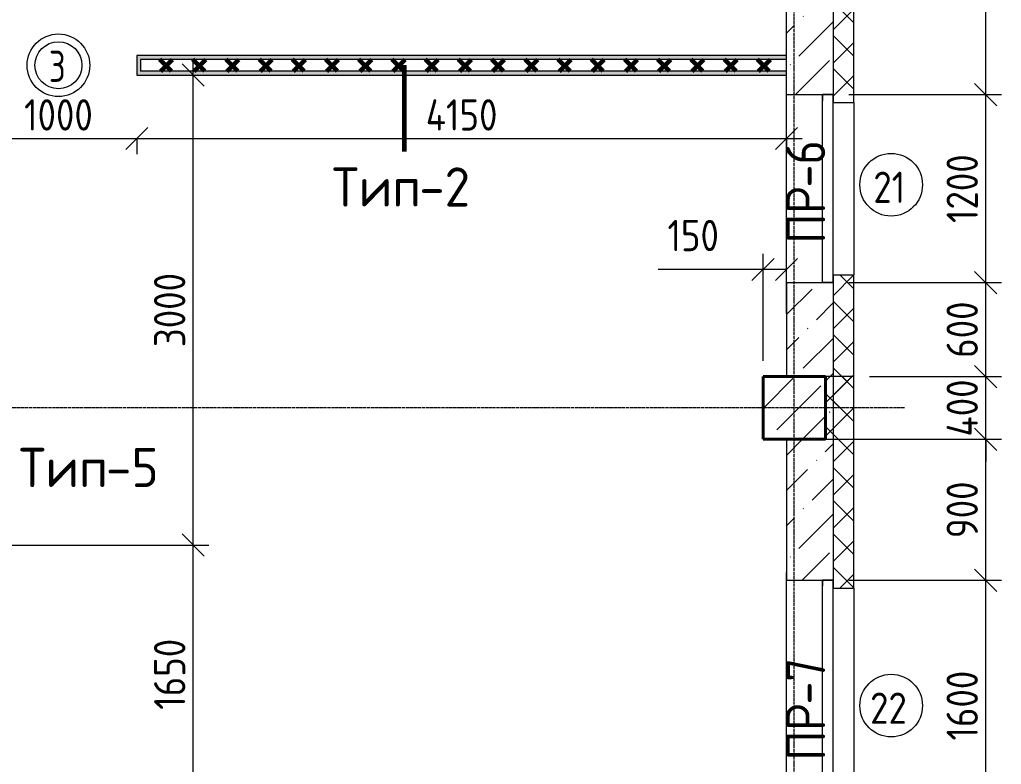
# Model space of a CAD drawing. Header units: millimetres. Extents: x -60946 to 138510, y -262288 to 24501.
# Drawn here: x -8139 to -1868, y -134268 to -129514 of the extents above; entities that cross this region are included whole.
import ezdxf

# ---------------------------------------------------------------- set-up
doc = ezdxf.new("R2010")
doc.units = ezdxf.units.MM
doc.linetypes.add('ADSK_Линия сетки', pattern=[25, 20, -2.5, 0, -2.5])
for name, color, linetype, lineweight in [('2)Тип-2', 3, 'Continuous', 60), ('2)Тип-5', 1, 'Continuous', 60), ('_ Окна', 7, 'Continuous', 18), ('Марки', 7, 'Continuous', 20), ('Марки дверей', 7, 'Continuous', 20), ('Марки окон', 7, 'Continuous', 20), ('Несущие колонны', 7, 'Continuous', 18), ('Окна', 7, 'Continuous', 9), ('Оси', 7, 'Continuous', 9), ('Размеры', 7, 'Continuous', 9), ('Стены внутренние', 7, 'Continuous', 18), ('Стены наружные', 7, 'Continuous', 18), ('Стены штриховка', 7, 'Continuous', 9)]:
    doc.layers.add(name, color=color, linetype=linetype, lineweight=lineweight)
doc.styles.add('GOST Common_2', font='', dxfattribs={"width": 0.9, "height": 250})
doc.styles.add('GOST Common_3', font='', dxfattribs={"width": 0.9, "height": 200})
doc.styles.add('GOST Common_4', font='', dxfattribs={"height": 250})
doc.styles.add('GOST Common_B', font='', dxfattribs={"width": 0.8, "height": 200})
doc.styles.get('GOST Common_2').set_extended_font_data('GOST Common')
doc.styles.get('GOST Common_3').set_extended_font_data('GOST Common')
doc.styles.get('GOST Common_4').set_extended_font_data('GOST Common')
doc.styles.get('GOST Common_B').set_extended_font_data('GOST Common', bold=True)
doc.dimstyles.new('ADSK_Основной_2_0', dxfattribs={"dimscale": 304.8, "dimtxt": 201.142999, "dimasz": 0.463911, "dimexe": 0.328084, "dimexo": 0.328084, "dimgap": 0.164042, "dimtad": 1, "dimdec": 3, "dimrnd": 0.001, "dimdsep": 46, "dimtxsty": 'GOST Common_3', "dimblk1": 'OBLIQUE', "dimblk2": 'OBLIQUE', "dimsah": 1, "dimcen": 0.09, "dimdle": 0.328084, "dimazin": 2, "dimtfac": 1, "dimtdec": 4, "dimtix": 1, "dimtmove": 0, "dimatfit": 3, "dimfxl": 1, "dimtvp": 1, "dimtolj": 1, "dimtzin": 0, "dimlwd": 20, "dimlwe": 20, "dimarcsym": 2})
doc.dimstyles.new('ADSK_Основной_2_0_1', dxfattribs={"dimscale": 304.8, "dimtxt": 201.142999, "dimasz": 0.463911, "dimexe": 0.328084, "dimexo": 0.328084, "dimgap": 0.164042, "dimtad": 1, "dimdec": 3, "dimrnd": 0.001, "dimdsep": 46, "dimtxsty": 'GOST Common_3', "dimblk1": 'OBLIQUE', "dimblk2": 'OBLIQUE', "dimsah": 1, "dimcen": 0.09, "dimdle": 0.328084, "dimazin": 2, "dimtfac": 1, "dimtdec": 4, "dimtix": 1, "dimtmove": 1, "dimatfit": 3, "dimfxl": 1, "dimtvp": 1, "dimtolj": 1, "dimtzin": 0, "dimlwd": 20, "dimlwe": 20, "dimarcsym": 2})
pattern_1 = [(45, (9.36, -150597.75), (-106.066, 106.066), []), (135, (9.36, -150597.75), (-106.066, -106.066), [])]

# ---------------------------------------------------------------- blocks, each defined once
blk = doc.blocks.new('ADSK_КолоннаЖБ_Прямоугольная - 400x400 мм-1807142-Кладочный план 3-го этажа')
at = {"layer": 'Несущие колонны', "lineweight": 40}
for p, q in [((-200, 200), (200, 200)), ((-200, -200), (-200, 200)), ((200, 200), (200, -200)), ((200, -200), (-200, -200))]:
    blk.add_line(p, q, dxfattribs=at)
blk = doc.blocks.new('ОКНО L03 _2СТ_RS - ОК-5_1600х2000h-3556607-Кладочный план 3-го этажа')
at = {"layer": '_ Окна'}
for p, q in [((-838.1, -79), (761.9, -79)), ((-838.1, -149), (-838.1, -79)), ((-838.1, -79), (-803.1, -79)), ((-818.1, -79), (-38.1, -79)), ((-38.1, -79), (741.9, -79)), ((761.9, -79), (726.9, -79)), ((761.9, -149), (761.9, -79)), ((-838.1, -149), (761.9, -149)), ((-838.1, -149), (-833.1, -149)), ((-818.1, -149), (-38.1, -149)), ((-38.1, -149), (741.9, -149)), ((761.9, -149), (756.9, -149))]:
    blk.add_line(p, q, dxfattribs=at)
at = {"layer": 'Окна'}
blk.add_line((-888.1, 150), (811.9, 150), dxfattribs=at)
blk = doc.blocks.new('ОКНО L01 _СТ_RS - ОК-3_1200х2000h_противоударное-3556414-Кладочный план 3-го этажа')
at = {"layer": '_ Окна'}
for p, q in [((-638.1, -79), (561.9, -79)), ((-638.1, -149), (-638.1, -79)), ((-638.1, -79), (-598.1, -79)), ((-618.1, -79), (541.9, -79)), ((561.9, -79), (521.9, -79)), ((561.9, -149), (561.9, -79)), ((-638.1, -149), (561.9, -149)), ((-638.1, -149), (-633.1, -149)), ((-618.1, -149), (541.9, -149)), ((561.9, -149), (556.9, -149))]:
    blk.add_line(p, q, dxfattribs=at)
at = {"layer": 'Окна'}
blk.add_line((-688.1, 150), (611.9, 150), dxfattribs=at)
blk = doc.blocks.new('_Oblique')
at = {"color": 0, "linetype": 'ByBlock', "lineweight": -2}
blk.add_line((-0.5, -0.5), (0.5, 0.5), dxfattribs=at)
blk = doc.blocks.new('*D5305')
at = {"layer": 'Defpoints', "color": 0, "transparency": 16777216}
for p in [(-2941.6, -133092.8), (-1968.3, -133092.8), (-2941.6, -134692.8)]:
    blk.add_point(p, dxfattribs=at)
at = {"layer": 'Размеры', "color": 0, "lineweight": 20, "transparency": 16777216}
for p, q in [((-1968.3, -134792.8), (-1968.3, -132992.8)), ((-2841.6, -133092.8), (-1868.3, -133092.8)), ((-2841.6, -134692.8), (-1868.3, -134692.8))]:
    blk.add_line(p, q, dxfattribs=at)
at = {"layer": 'Размеры', "color": 0, "lineweight": 20, "transparency": 16777216, "xscale": 141.4, "yscale": 141.4, "zscale": 141.4}
for p, rotation in [((-1968.3, -133092.8), 90), ((-1968.3, -134692.8), 270)]:
    blk.add_blockref('_Oblique', p, dxfattribs=dict(at, rotation=rotation))
at = {"layer": 'Размеры', "color": 0, "lineweight": 9, "transparency": 16777216, "insert": (-2118.3, -133892.8), "char_height": 200, "width": 560.473, "attachment_point": 5, "rotation": 90, "style": 'GOST Common_3'}
blk.add_mtext('\\A1;1600', dxfattribs=at)
blk = doc.blocks.new('*D5306')
at = {"layer": 'Defpoints', "color": 0, "transparency": 16777216}
for p in [(-2990.6, -132192.8), (-1968.3, -132192.8), (-2941.6, -133092.8)]:
    blk.add_point(p, dxfattribs=at)
at = {"layer": 'Размеры', "color": 0, "lineweight": 20, "transparency": 16777216}
for p, q in [((-1968.3, -133192.8), (-1968.3, -132092.8)), ((-2890.6, -132192.8), (-1868.3, -132192.8)), ((-2841.6, -133092.8), (-1868.3, -133092.8))]:
    blk.add_line(p, q, dxfattribs=at)
at = {"layer": 'Размеры', "color": 0, "lineweight": 20, "transparency": 16777216, "xscale": 141.4, "yscale": 141.4, "zscale": 141.4}
for p, rotation in [((-1968.3, -132192.8), 90), ((-1968.3, -133092.8), 270)]:
    blk.add_blockref('_Oblique', p, dxfattribs=dict(at, rotation=rotation))
at = {"layer": 'Размеры', "color": 0, "lineweight": 9, "transparency": 16777216, "insert": (-2118.3, -132642.8), "char_height": 200, "width": 454.106, "attachment_point": 5, "rotation": 90, "style": 'GOST Common_3'}
blk.add_mtext('\\A1;900', dxfattribs=at)
blk = doc.blocks.new('*D5307')
at = {"layer": 'Defpoints', "color": 0, "transparency": 16777216}
for p in [(-2810.6, -131792.8), (-1968.3, -131792.8), (-2990.6, -132192.8)]:
    blk.add_point(p, dxfattribs=at)
at = {"layer": 'Размеры', "color": 0, "lineweight": 20, "transparency": 16777216}
for p, q in [((-1968.3, -131792.8), (-1968.3, -131651.4)), ((-2710.6, -131792.8), (-1868.3, -131792.8)), ((-1968.3, -132192.8), (-1968.3, -131792.8)), ((-2890.6, -132192.8), (-1868.3, -132192.8)), ((-1968.3, -132192.8), (-1968.3, -132334.2))]:
    blk.add_line(p, q, dxfattribs=at)
at = {"layer": 'Размеры', "color": 0, "lineweight": 20, "transparency": 16777216, "xscale": 141.4, "yscale": 141.4, "zscale": 141.4}
for p, rotation in [((-1968.3, -131792.8), 270), ((-1968.3, -132192.8), 90)]:
    blk.add_blockref('_Oblique', p, dxfattribs=dict(at, rotation=rotation))
at = {"layer": 'Размеры', "color": 0, "lineweight": 9, "transparency": 16777216, "insert": (-2118.3, -131992.8), "char_height": 200, "width": 474.561, "attachment_point": 5, "rotation": 90, "style": 'GOST Common_3'}
blk.add_mtext('\\A1;400', dxfattribs=at)
blk = doc.blocks.new('*D5308')
at = {"layer": 'Defpoints', "color": 0, "transparency": 16777216}
for p in [(-2941.6, -131192.8), (-1968.3, -131192.8), (-2810.6, -131792.8)]:
    blk.add_point(p, dxfattribs=at)
at = {"layer": 'Размеры', "color": 0, "lineweight": 20, "transparency": 16777216}
for p, q in [((-1968.3, -131892.8), (-1968.3, -131092.8)), ((-2841.6, -131192.8), (-1868.3, -131192.8)), ((-2710.6, -131792.8), (-1868.3, -131792.8))]:
    blk.add_line(p, q, dxfattribs=at)
at = {"layer": 'Размеры', "color": 0, "lineweight": 20, "transparency": 16777216, "xscale": 141.4, "yscale": 141.4, "zscale": 141.4}
for p, rotation in [((-1968.3, -131192.8), 90), ((-1968.3, -131792.8), 270)]:
    blk.add_blockref('_Oblique', p, dxfattribs=dict(at, rotation=rotation))
at = {"layer": 'Размеры', "color": 0, "lineweight": 9, "transparency": 16777216, "insert": (-2118.3, -131492.8), "char_height": 200, "width": 454.106, "attachment_point": 5, "rotation": 90, "style": 'GOST Common_3'}
blk.add_mtext('\\A1;600', dxfattribs=at)
blk = doc.blocks.new('*D5309')
at = {"layer": 'Defpoints', "color": 0, "transparency": 16777216}
for p in [(-2941.6, -129992.8), (-1968.3, -129992.8), (-2941.6, -131192.8)]:
    blk.add_point(p, dxfattribs=at)
at = {"layer": 'Размеры', "color": 0, "lineweight": 20, "transparency": 16777216}
for p, q in [((-1968.3, -131292.8), (-1968.3, -129892.8)), ((-2841.6, -129992.8), (-1868.3, -129992.8)), ((-2841.6, -131192.8), (-1868.3, -131192.8))]:
    blk.add_line(p, q, dxfattribs=at)
at = {"layer": 'Размеры', "color": 0, "lineweight": 20, "transparency": 16777216, "xscale": 141.4, "yscale": 141.4, "zscale": 141.4}
for p, rotation in [((-1968.3, -129992.8), 90), ((-1968.3, -131192.8), 270)]:
    blk.add_blockref('_Oblique', p, dxfattribs=dict(at, rotation=rotation))
at = {"layer": 'Размеры', "color": 0, "lineweight": 9, "transparency": 16777216, "insert": (-2118.3, -130592.8), "char_height": 200, "width": 560.473, "attachment_point": 5, "rotation": 90, "style": 'GOST Common_3'}
blk.add_mtext('\\A1;1200', dxfattribs=at)
blk = doc.blocks.new('*D5310')
at = {"layer": 'Defpoints', "color": 0, "transparency": 16777216}
for p in [(-2990.6, -126992.8), (-1968.3, -126992.8), (-2941.6, -129992.8)]:
    blk.add_point(p, dxfattribs=at)
at = {"layer": 'Размеры', "color": 0, "lineweight": 20, "transparency": 16777216}
for p, q in [((-1968.3, -130092.8), (-1968.3, -126892.8)), ((-2890.6, -126992.8), (-1868.3, -126992.8)), ((-2841.6, -129992.8), (-1868.3, -129992.8))]:
    blk.add_line(p, q, dxfattribs=at)
at = {"layer": 'Размеры', "color": 0, "lineweight": 20, "transparency": 16777216, "xscale": 141.4, "yscale": 141.4, "zscale": 141.4}
for p, rotation in [((-1968.3, -126992.8), 90), ((-1968.3, -129992.8), 270)]:
    blk.add_blockref('_Oblique', p, dxfattribs=dict(at, rotation=rotation))
at = {"layer": 'Размеры', "color": 0, "lineweight": 9, "transparency": 16777216, "insert": (-2118.3, -128492.8), "char_height": 200, "width": 605.475, "attachment_point": 5, "rotation": 90, "style": 'GOST Common_3'}
blk.add_mtext('\\A1;3000', dxfattribs=at)
blk = doc.blocks.new('*D5347')
at = {"layer": 'Defpoints', "color": 0, "transparency": 16777216}
for p in [(-3240.6, -131108.5), (-3240.6, -131490.1), (-3390.6, -131792.8)]:
    blk.add_point(p, dxfattribs=at)
at = {"layer": 'Размеры', "color": 0, "lineweight": 20, "transparency": 16777216}
for p, q in [((-3390.6, -131692.8), (-3390.6, -131008.5)), ((-3240.6, -131390.1), (-3240.6, -131008.5)), ((-3390.6, -131108.5), (-4060.6, -131108.5)), ((-3240.6, -131108.5), (-3490.6, -131108.5))]:
    blk.add_line(p, q, dxfattribs=at)
at = {"layer": 'Размеры', "color": 0, "lineweight": 20, "transparency": 16777216, "xscale": 141.4, "yscale": 141.4, "zscale": 141.4, "rotation": 180}
blk.add_blockref('_Oblique', (-3390.6, -131108.5), dxfattribs=at)
at = {"layer": 'Размеры', "color": 0, "lineweight": 20, "transparency": 16777216, "xscale": 141.4, "yscale": 141.4, "zscale": 141.4}
blk.add_blockref('_Oblique', (-3240.6, -131108.5), dxfattribs=at)
at = {"layer": 'Размеры', "color": 0, "lineweight": 9, "transparency": 16777216, "insert": (-4000.9, -130791.9), "char_height": 200, "width": 409.104, "attachment_point": 1, "line_spacing_factor": 1.022761, "style": 'GOST Common_3'}
blk.add_mtext('\\A1;150', dxfattribs=at)
blk = doc.blocks.new('*D5358')
at = {"layer": 'Defpoints', "color": 0, "transparency": 16777216}
for p in [(-8390.6, -130172.1), (-7390.6, -130172.1), (-7390.6, -130272.1)]:
    blk.add_point(p, dxfattribs=at)
at = {"layer": 'Размеры', "color": 0, "lineweight": 20, "transparency": 16777216}
for p, q in [((-8490.6, -130272.1), (-7290.6, -130272.1)), ((-8390.6, -130272.1), (-8390.6, -130372.1)), ((-7390.6, -130272.1), (-7390.6, -130372.1))]:
    blk.add_line(p, q, dxfattribs=at)
at = {"layer": 'Размеры', "color": 0, "lineweight": 20, "transparency": 16777216, "xscale": 141.4, "yscale": 141.4, "zscale": 141.4, "rotation": 180}
blk.add_blockref('_Oblique', (-8390.6, -130272.1), dxfattribs=at)
at = {"layer": 'Размеры', "color": 0, "lineweight": 20, "transparency": 16777216, "xscale": 141.4, "yscale": 141.4, "zscale": 141.4}
blk.add_blockref('_Oblique', (-7390.6, -130272.1), dxfattribs=at)
at = {"layer": 'Размеры', "color": 0, "lineweight": 9, "transparency": 16777216, "insert": (-7890.6, -130122.1), "char_height": 200, "width": 560.473, "attachment_point": 5, "style": 'GOST Common_3'}
blk.add_mtext('\\A1;1000', dxfattribs=at)
blk = doc.blocks.new('*D5359')
at = {"layer": 'Defpoints', "color": 0, "transparency": 16777216}
for p in [(-7390.6, -130172.1), (-3240.6, -130172.1), (-3240.6, -130272.1)]:
    blk.add_point(p, dxfattribs=at)
at = {"layer": 'Размеры', "color": 0, "lineweight": 20, "transparency": 16777216}
for p, q in [((-7490.6, -130272.1), (-3140.6, -130272.1)), ((-7390.6, -130272.1), (-7390.6, -130372.1)), ((-3240.6, -130272.1), (-3240.6, -130372.1))]:
    blk.add_line(p, q, dxfattribs=at)
at = {"layer": 'Размеры', "color": 0, "lineweight": 20, "transparency": 16777216, "xscale": 141.4, "yscale": 141.4, "zscale": 141.4, "rotation": 180}
blk.add_blockref('_Oblique', (-7390.6, -130272.1), dxfattribs=at)
at = {"layer": 'Размеры', "color": 0, "lineweight": 20, "transparency": 16777216, "xscale": 141.4, "yscale": 141.4, "zscale": 141.4}
blk.add_blockref('_Oblique', (-3240.6, -130272.1), dxfattribs=at)
at = {"layer": 'Размеры', "color": 0, "lineweight": 9, "transparency": 16777216, "insert": (-5315.6, -130122.1), "char_height": 200, "width": 580.928, "attachment_point": 5, "style": 'GOST Common_3'}
blk.add_mtext('\\A1;4150', dxfattribs=at)
blk = doc.blocks.new('*D5361')
at = {"layer": 'Defpoints', "color": 0, "transparency": 16777216}
for p in [(-8915.6, -132867.8), (-7030.4, -132867.8), (-8915.6, -134517.8)]:
    blk.add_point(p, dxfattribs=at)
at = {"layer": 'Размеры', "color": 0, "lineweight": 20, "transparency": 16777216}
for p, q in [((-7030.4, -134617.8), (-7030.4, -132767.8)), ((-8815.6, -132867.8), (-6930.4, -132867.8)), ((-8815.6, -134517.8), (-6930.4, -134517.8))]:
    blk.add_line(p, q, dxfattribs=at)
at = {"layer": 'Размеры', "color": 0, "lineweight": 20, "transparency": 16777216, "xscale": 141.4, "yscale": 141.4, "zscale": 141.4}
for p, rotation in [((-7030.4, -132867.8), 90), ((-7030.4, -134517.8), 270)]:
    blk.add_blockref('_Oblique', p, dxfattribs=dict(at, rotation=rotation))
at = {"layer": 'Размеры', "color": 0, "lineweight": 9, "transparency": 16777216, "insert": (-7180.4, -133692.8), "char_height": 200, "width": 560.473, "attachment_point": 5, "rotation": 90, "style": 'GOST Common_3'}
blk.add_mtext('\\A1;1650', dxfattribs=at)
blk = doc.blocks.new('*D5362')
at = {"layer": 'Defpoints', "color": 0, "transparency": 16777216}
for p in [(-7130.4, -129867.8), (-7030.4, -129867.8), (-8915.6, -132867.8)]:
    blk.add_point(p, dxfattribs=at)
at = {"layer": 'Размеры', "color": 0, "lineweight": 20, "transparency": 16777216}
for p, q in [((-7030.4, -132967.8), (-7030.4, -129767.8)), ((-7030.4, -129867.8), (-6930.4, -129867.8)), ((-8815.6, -132867.8), (-6930.4, -132867.8))]:
    blk.add_line(p, q, dxfattribs=at)
at = {"layer": 'Размеры', "color": 0, "lineweight": 20, "transparency": 16777216, "xscale": 141.4, "yscale": 141.4, "zscale": 141.4}
for p, rotation in [((-7030.4, -129867.8), 90), ((-7030.4, -132867.8), 270)]:
    blk.add_blockref('_Oblique', p, dxfattribs=dict(at, rotation=rotation))
at = {"layer": 'Размеры', "color": 0, "lineweight": 9, "transparency": 16777216, "insert": (-7180.4, -131367.8), "char_height": 200, "width": 605.475, "attachment_point": 5, "rotation": 90, "style": 'GOST Common_3'}
blk.add_mtext('\\A1;3000', dxfattribs=at)
blk = doc.blocks.new('М_двери1 - Марка экземпляра 2-3719212-Кладочный план 3-го этажа')
at = {"layer": 'Марки дверей'}
for radius in [2, 1.5]:
    blk.add_circle((0, 0), radius, dxfattribs=at)
blk = doc.blocks.new('М_окна1 - Маркировка типоразмера-1510237-Кладочный план 3-го этажа')
at = {"layer": 'Марки окон'}
blk.add_circle((0, 0), 2, dxfattribs=at)

msp = doc.modelspace()

# ---------------------------------------------------------------- hatches: boundary and pattern name
at = {"layer": '2)Тип-2'}
h = msp.add_hatch(color=256, dxfattribs=at)
h.paths.add_polyline_path([(-7390.6385, -129867.7816), (-7365.6385, -129867.7816), (-7365.6385, -129767.7816), (-3240.6385, -129767.7816), (-3240.6385, -129742.7816), (-7390.6385, -129742.7816)])
h.paths.add_polyline_path([(-8415.6385, -129867.7816), (-8390.6385, -129867.7816), (-8390.6385, -129742.7816), (-8940.6385, -129742.7816), (-8940.6385, -129767.7816), (-8415.6385, -129767.7816), (-8415.6385, -129842.7816)])
h = msp.add_hatch(dxfattribs=at)
h.set_pattern_fill('FP_4', color=256, style=0, pattern_type=2)
h.set_pattern_definition(pattern_1)
h.paths.add_polyline_path([(-5478.9542, -129842.7816), (-3240.6385, -129842.7816), (-3240.6385, -129767.7816), (-7365.6385, -129767.7816), (-7365.6385, -129842.7816)])
h.paths.add_polyline_path([(-8608.8585, -129842.7816), (-8415.6385, -129842.7816), (-8415.6385, -129767.7816), (-8940.6385, -129767.7816), (-8940.6385, -129842.7816), (-8915.6385, -129842.7816)])
h = msp.add_hatch(color=256, dxfattribs=at)
h.paths.add_polyline_path([(-3240.6385, -129867.7816), (-3240.6385, -129842.7816), (-7365.6385, -129842.7816), (-7365.6385, -129867.7816), (-5478.9542, -129867.7816)])
h.paths.add_polyline_path([(-8940.6385, -129867.7816), (-8415.6385, -129867.7816), (-8415.6385, -129842.7816), (-8940.6385, -129842.7816)])
at = {"layer": 'Несущие колонны', "lineweight": 9}
h = msp.add_hatch(dxfattribs=at)
h.set_pattern_fill('FP_1', color=256, style=0, pattern_type=2)
h.set_pattern_definition([(45, (9.36, -150597.75), (-224.5064, 224.5064), []), (45, (233.87, -150597.75), (-224.5064, 224.5064), [396.875, -79.375, 3.353, -76.022])])
h.paths.add_polyline_path([(-3390.6385, -132192.7816), (-2990.6385, -132192.7816), (-2990.6385, -131792.7816), (-3390.6385, -131792.7816)])
at = {"layer": 'Стены внутренние', "lineweight": 9}
h = msp.add_hatch(dxfattribs=at)
h.set_pattern_fill('FP_2', color=256, style=0, pattern_type=2)
h.set_pattern_definition([(45, (9.36, -150597.75), (84.1895, 308.696), [396.875, -79.375, 3.353, -76.022])])
h.paths.add_polyline_path([(-2990.6385, -141242.7816), (-2940.6385, -141242.7816), (-2941.6385, -138492.7816), (-3240.6385, -138492.7816), (-3240.6385, -140992.7816), (-2990.6385, -140992.7816)])
h.paths.add_polyline_path([(-2941.6385, -136942.7816), (-2940.6385, -136942.7816), (-2941.6385, -134692.7816), (-3240.6385, -134692.7816), (-3240.6385, -136892.7816), (-2941.6385, -136892.7816)])
h.paths.add_polyline_path([(-2941.6385, -133142.7816), (-2940.6385, -133142.7816), (-2941.6385, -131192.7816), (-3240.6385, -131192.7816), (-3240.6385, -131792.7816), (-2990.6385, -131792.7816), (-2990.6385, -132192.7816), (-3240.6385, -132192.7816), (-3240.6385, -133092.7816), (-2941.6385, -133092.7816)])
h.paths.add_polyline_path([(-2941.6385, -130042.7816), (-2940.6385, -130042.7816), (-2940.6385, -126842.7816), (-2990.6385, -126842.7816), (-2990.6385, -126992.7816), (-3240.6385, -126992.7816), (-3240.6385, -129992.7816), (-2941.6385, -129992.7816)])
at = {"layer": 'Стены наружные', "lineweight": 9}
h = msp.add_hatch(dxfattribs=at)
h.set_pattern_fill('FP_4', color=256, style=0, pattern_type=2)
h.set_pattern_definition(pattern_1)
h.paths.add_polyline_path([(-2810.6385, -140812.7816), (-2810.6385, -138442.7816), (-2940.6385, -138442.7816), (-2940.6385, -140812.7816)])
h.paths.add_polyline_path([(-2940.6385, -136942.7816), (-2810.6385, -136942.7816), (-2810.6385, -134642.7816), (-2940.6385, -134642.7816), (-2940.6385, -135431.4407)])
h.paths.add_polyline_path([(-2810.6385, -133142.7816), (-2810.6385, -131142.7816), (-2940.6385, -131142.7816), (-2940.6385, -133142.7816)])
h.paths.add_polyline_path([(-2810.6385, -130042.7816), (-2810.6385, -126542.7816), (-2940.6385, -126542.7816), (-2940.6385, -130042.7816)])
h = msp.add_hatch(dxfattribs=at)
h.set_pattern_fill('FP_4', color=256, style=0, pattern_type=2)
h.set_pattern_definition(pattern_1)
h.paths.add_polyline_path([(-2990.6385, -132192.7816), (-2810.6385, -132192.7816), (-2810.6385, -131792.7816), (-2990.6385, -131792.7816)])

# ---------------------------------------------------------------- linework, layer by layer
at = {"layer": '2)Тип-2'}
msp.add_line((-5682.5395, -129805.2816), (-5682.5395, -130356.4971), dxfattribs=at)
at = {"layer": 'Несущие колонны', "lineweight": 9}
for p, q in [((-3240.6385, -131792.7816), (-3390.6385, -131792.7816)), ((-3390.6385, -131792.7816), (-3390.6385, -132192.7816)), ((-2990.6385, -131792.7816), (-3240.6385, -131792.7816)), ((-2990.6385, -132192.7816), (-2990.6385, -131792.7816)), ((-3390.6385, -132192.7816), (-3240.6385, -132192.7816)), ((-3240.6385, -132192.7816), (-2990.6385, -132192.7816))]:
    msp.add_line(p, q, dxfattribs=at)
at = {"layer": 'Оси', "linetype": 'ADSK_Линия сетки', "lineweight": 5}
for p, q in [((-3190.6385, -161571.6329), (-3190.6385, -126096.8365)), ((-2488.0423, -131992.7816), (-25230.7352, -131992.7816))]:
    msp.add_line(p, q, dxfattribs=at)
at = {"layer": 'Стены внутренние', "lineweight": 5}
for p, q in [((-3240.6385, -129742.7816), (-3240.6385, -126992.7816)), ((-3240.6385, -129742.7816), (-7390.6385, -129742.7816)), ((-7390.6385, -129742.7816), (-7390.6385, -129867.7816)), ((-7390.6385, -129867.7816), (-3240.6385, -129867.7816)), ((-3240.6385, -129992.7816), (-3240.6385, -129867.7816)), ((-3240.6385, -131192.7816), (-3240.6385, -129992.7816)), ((-3240.6385, -129992.7816), (-2941.6385, -129992.7816)), ((-2941.6385, -129992.7816), (-2941.6385, -130042.7816)), ((-2940.6385, -130042.7816), (-2941.6385, -130042.7816)), ((-2941.6385, -131142.7816), (-2941.6385, -131192.7816)), ((-2940.6385, -131142.7816), (-2941.6385, -131142.7816)), ((-3240.6385, -131192.7816), (-3240.6385, -131792.7816)), ((-3240.6385, -131192.7816), (-2941.6385, -131192.7816)), ((-3240.6385, -131792.7816), (-2990.6385, -131792.7816)), ((-2990.6385, -131792.7816), (-2990.6385, -132192.7816)), ((-3240.6385, -132192.7816), (-3240.6385, -133092.7816)), ((-2990.6385, -132192.7816), (-3240.6385, -132192.7816)), ((-3240.6385, -134692.7816), (-3240.6385, -133092.7816)), ((-3240.6385, -133092.7816), (-2941.6385, -133092.7816)), ((-2941.6385, -133092.7816), (-2941.6385, -133142.7816)), ((-2940.6385, -133142.7816), (-2941.6385, -133142.7816))]:
    msp.add_line(p, q, dxfattribs=at)
at = {"layer": 'Стены наружные', "lineweight": 9}
for p, q in [((-2810.6385, -130042.7816), (-2810.6385, -126412.7816)), ((-2940.6385, -130042.7816), (-2810.6385, -130042.7816)), ((-2810.6385, -130042.7816), (-2810.6385, -131142.7816)), ((-2940.6385, -131142.7816), (-2810.6385, -131142.7816)), ((-2810.6385, -133142.7816), (-2810.6385, -131142.7816)), ((-2990.6385, -131792.7816), (-2990.6385, -132192.7816)), ((-2810.6385, -131792.7816), (-2990.6385, -131792.7816)), ((-2990.6385, -132192.7816), (-2810.6385, -132192.7816)), ((-2940.6385, -133142.7816), (-2810.6385, -133142.7816)), ((-2810.6385, -133142.7816), (-2810.6385, -134642.7816))]:
    msp.add_line(p, q, dxfattribs=at)
at = {"layer": 'Стены штриховка', "lineweight": 9}
for p, q in [((-2940.6385, -130042.7816), (-2940.6385, -126842.7816)), ((-7365.6385, -129767.7816), (-7365.6385, -129842.7816)), ((-3240.6385, -129767.7816), (-7365.6385, -129767.7816)), ((-3240.6385, -129867.7816), (-3240.6385, -129742.7816)), ((-3240.6385, -129842.7816), (-7365.6385, -129842.7816)), ((-2940.6385, -133142.7816), (-2940.6385, -131142.7816))]:
    msp.add_line(p, q, dxfattribs=at)

# ---------------------------------------------------------------- block references
at = {"layer": 'Марки дверей', "lineweight": 5, "xscale": 99.99999999999993, "yscale": 99.99999999999993, "zscale": 99.99999999999993}
msp.add_blockref('М_двери1 - Марка экземпляра 2-3719212-Кладочный план 3-го этажа', (-7890.6385, -129805.2816), dxfattribs=at)
at = {"layer": 'Марки окон', "lineweight": 5, "xscale": 99.99999999999993, "yscale": 99.99999999999993, "zscale": 99.99999999999993}
for p in [(-2572.0972, -130567.9971), (-2572.0972, -133892.7816)]:
    msp.add_blockref('М_окна1 - Маркировка типоразмера-1510237-Кладочный план 3-го этажа', p, dxfattribs=at)
at = {"layer": 'Несущие колонны', "lineweight": 40, "rotation": 89.9999999999999}
msp.add_blockref('ADSK_КолоннаЖБ_Прямоугольная - 400x400 мм-1807142-Кладочный план 3-го этажа', (-3190.6385, -131992.7816), dxfattribs=at)
at = {"layer": 'Окна', "rotation": 89.99999999999972}
for name, p in [('ОКНО L01 _СТ_RS - ОК-3_1200х2000h_противоударное-3556414-Кладочный план 3-го этажа', (-3090.6385, -130554.6816)), ('ОКНО L03 _2СТ_RS - ОК-5_1600х2000h-3556607-Кладочный план 3-го этажа', (-3090.6385, -133854.6816))]:
    msp.add_blockref(name, p, dxfattribs=at)

# ---------------------------------------------------------------- texts
at = {"layer": '2)Тип-2', "color": 116, "lineweight": 9, "true_color": 0x008040, "char_height": 250, "attachment_point": 1, "style": 'GOST Common_4'}
for s, insert, width in [('Тип', (-6142.5395, -130457.07), 673.4175), ('-2', (-5586.9145, -130457.07), 432.91125)]:
    msp.add_mtext(s, dxfattribs=dict(at, insert=insert, width=width))
at = {"layer": '2)Тип-5', "color": 116, "lineweight": 9, "true_color": 0x008040, "char_height": 250, "attachment_point": 1, "style": 'GOST Common_4'}
for s, insert, width in [('Тип', (-8142.4811, -132247.6178), 673.4175), ('-5', (-7586.8561, -132247.6178), 432.91125)]:
    msp.add_mtext(s, dxfattribs=dict(at, insert=insert, width=width))
at = {"layer": 'Марки', "lineweight": 9, "char_height": 250, "attachment_point": 1, "rotation": 90, "style": 'GOST Common_2'}
for s, insert, width in [('-6', (-3243.6196, -130585.525), 389.620125), ('ПР', (-3243.6196, -130942.7125), 432.91125), ('-7', (-3243.6196, -133885.525), 389.620125), ('ПР', (-3243.6196, -134242.7125), 432.91125)]:
    msp.add_mtext(s, dxfattribs=dict(at, insert=insert, width=width))
at = {"layer": 'Марки дверей', "lineweight": 5, "insert": (-7951.8959, -129711.6227), "char_height": 200, "width": 141.097, "attachment_point": 1, "style": 'GOST Common_B'}
msp.add_mtext('\\fGOST Common|b1|i0|c204|p34|;\\W.8;3', dxfattribs=at)
at = {"layer": 'Марки окон', "lineweight": 5, "char_height": 200, "attachment_point": 1, "style": 'GOST Common_3'}
for s, insert, width in [('21', (-2685.9546, -130484.2117), 266.961937), ('22', (-2706.6546, -133808.9963), 317.46825)]:
    msp.add_mtext(s, dxfattribs=dict(at, insert=insert, width=width))

# ---------------------------------------------------------------- dimensions: what is measured, and where the dimension line sits
at = {"layer": 'Размеры', "lineweight": 9}
for base, p1, p2, override, picture, middle in [((-1968.3215, -126992.7816), (-2941.6385, -129992.7816), (-2990.6385, -126992.7816), {"dimpost": '<>', "dimfxl": 3000.40014}, '*D5310', (-2118.3215, -128492.7816)), ((-7030.4103, -129867.7816), (-8915.6385, -132867.7816), (-7130.3952, -129867.7816), {"dimpost": '<>', "dimfxl": 3491.001813}, '*D5362', (-7180.4103, -131367.7816)), ((-1968.3215, -129992.7816), (-2941.6385, -131192.7816), (-2941.6385, -129992.7816), {"dimpost": '<>', "dimfxl": 1200}, '*D5309', (-2118.3215, -130592.7816)), ((-1968.3215, -131192.7816), (-2810.6385, -131792.7816), (-2941.6385, -131192.7816), {"dimpost": '<>', "dimfxl": 614.13435}, '*D5308', (-2118.3215, -131492.7816)), ((-1968.3215, -131792.7816), (-2990.6385, -132192.7816), (-2810.6385, -131792.7816), {"dimpost": '<>', "dimfxl": 438.634244}, '*D5307', (-2118.3215, -131992.7816)), ((-1968.3215, -132192.7816), (-2941.6385, -133092.7816), (-2990.6385, -132192.7816), {"dimpost": '<>', "dimfxl": 901.332902}, '*D5306', (-2118.3215, -132642.7816)), ((-7030.4103, -132867.7816), (-8915.6385, -134517.7816), (-8915.6385, -132867.7816), {"dimpost": '<>', "dimfxl": 1650}, '*D5361', (-7180.4103, -133692.7816)), ((-1968.3215, -133092.7816), (-2941.6385, -134692.7816), (-2941.6385, -133092.7816), {"dimpost": '<>', "dimfxl": 1600}, '*D5305', (-2118.3215, -133892.7816))]:
    dim = msp.add_linear_dim(base=base, p1=p1, p2=p2, angle=90, dimstyle='ADSK_Основной_2_0_1', override=override, dxfattribs=at)
    dim.commit()
    dim.dimension.update_dxf_attribs({"geometry": picture, "text_midpoint": middle})
for base, p1, p2, override, picture, middle in [((-7390.6385, -130272.1097), (-8390.6385, -130172.1248), (-7390.6385, -130172.1248), {"dimpost": '<>', "dimfxl": 1000}, '*D5358', (-7890.6385, -130122.1097)), ((-3240.6385, -130272.1097), (-7390.6385, -130172.1248), (-3240.6385, -130172.1248), {"dimpost": '<>', "dimfxl": 4150}, '*D5359', (-5315.6385, -130122.1097))]:
    dim = msp.add_linear_dim(base=base, p1=p1, p2=p2, dimstyle='ADSK_Основной_2_0_1', override=override, dxfattribs=at)
    dim.commit()
    dim.dimension.update_dxf_attribs({"geometry": picture, "text_midpoint": middle})
dim = msp.add_linear_dim(base=(-3240.6385, -131108.5445), p1=(-3390.6385, -131792.7816), p2=(-3240.6385, -131490.0735), dimstyle='ADSK_Основной_2_0', override={"dimpost": '<>', "dimfxl": 337.834627}, dxfattribs=at)
dim.commit()
dim.dimension.update_dxf_attribs({"geometry": '*D5347', "text_midpoint": (-3796.3242, -131108.5445), "dimtype": 160})

doc.saveas('drawing.dxf')
